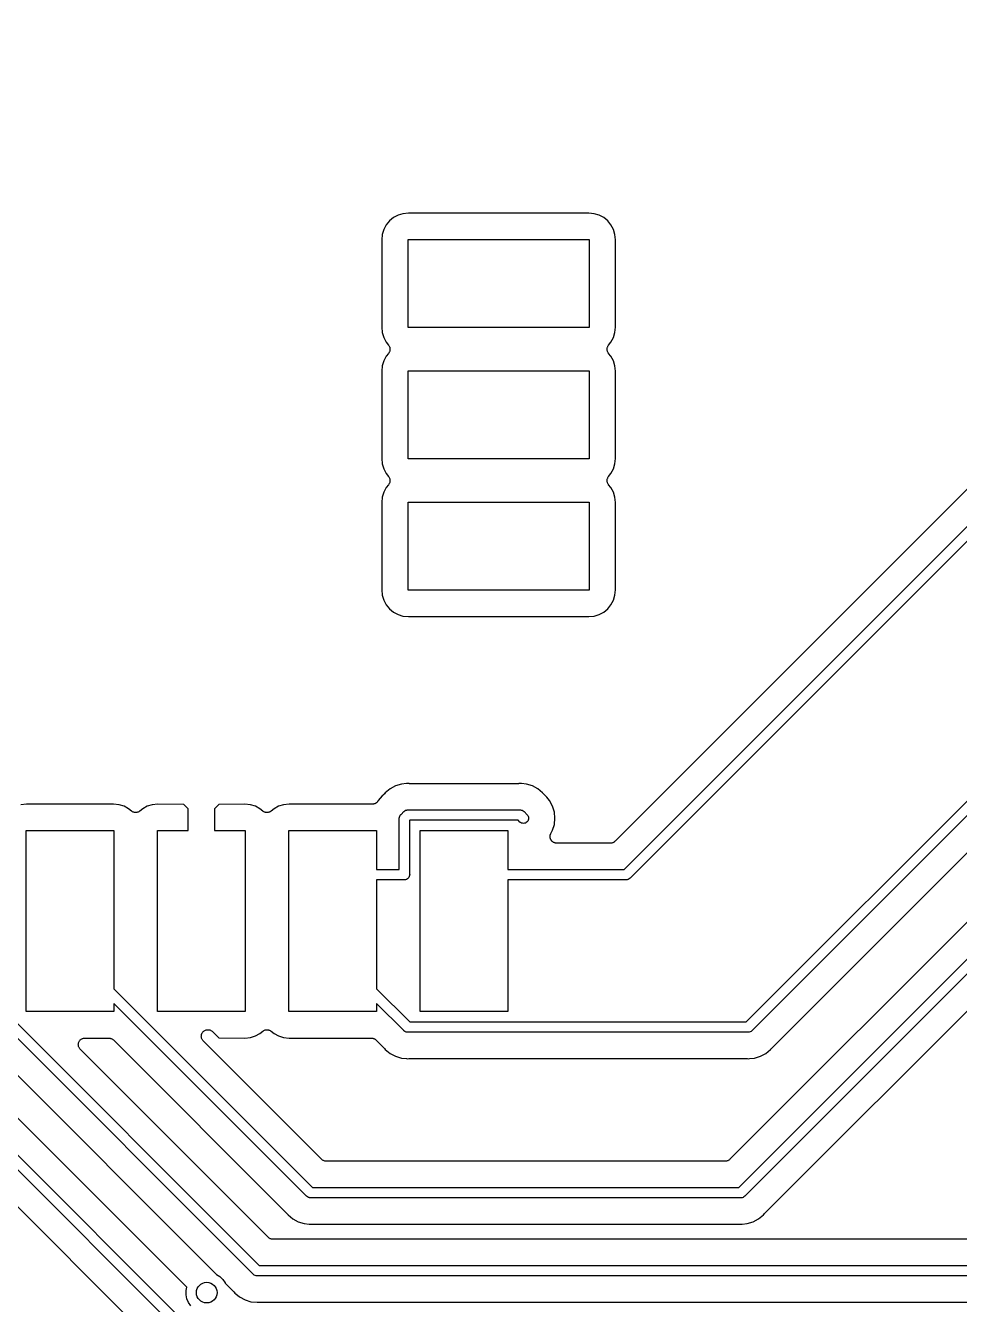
# Model space of a CAD drawing. Extents: x 2.15 to 10.02, y -5.18 to -1.32.
# Drawn here: x 3.767 to 4.479, y -4.613 to -3.639 of the extents above; entities that cross this region are included whole.
import ezdxf

# ---------------------------------------------------------------- set-up
doc = ezdxf.new("R2010")
doc.units = 0
doc.header["$MEASUREMENT"] = 0
doc.layers.add('BLACK', color=7, linetype='CONTINUOUS')

msp = doc.modelspace()

# ---------------------------------------------------------------- linework, layer by layer
at = {"layer": 'BLACK', "linetype": 'CONTINUOUS'}
for p, q in [((5.9612, -2.51558), (4.21635, -4.26043)), ((4.22317, -4.28189), (5.97621, -2.52885)), ((5.98076, -2.53543), (4.22772, -4.28847)), ((4.31609, -4.39803), (5.96795, -2.74617)), ((5.9725, -2.75276), (4.32064, -4.40462)), ((4.33565, -4.41789), (5.97932, -2.77422)), ((5.44349, -3.36282), (4.30375, -4.50255)), ((4.31057, -4.52402), (5.4585, -3.37609)), ((5.46305, -3.38268), (4.31513, -4.5306)), ((4.0475, -3.78565), (4.04445, -3.78815)), ((4.05097, -3.7838), (4.0475, -3.78565)), ((4.05474, -3.78265), (4.05097, -3.7838)), ((4.05891, -3.78224), (4.05474, -3.78265)), ((4.19621, -3.78224), (4.05891, -3.78224)), ((4.20038, -3.78265), (4.19621, -3.78224)), ((4.20415, -3.7838), (4.20038, -3.78265)), ((4.20762, -3.78565), (4.20415, -3.7838)), ((4.21067, -3.78815), (4.20762, -3.78565)), ((4.04009, -3.79467), (4.03895, -3.79844)), ((4.04195, -3.7912), (4.04009, -3.79467)), ((4.04445, -3.78815), (4.04195, -3.7912)), ((4.21317, -3.7912), (4.21067, -3.78815)), ((4.21502, -3.79467), (4.21317, -3.7912)), ((4.21617, -3.79844), (4.21502, -3.79467)), ((4.03895, -3.79844), (4.03854, -3.80261)), ((4.03854, -3.80261), (4.03854, -3.86905)), ((4.05866, -3.80236), (4.19646, -3.80236)), ((4.05866, -3.86929), (4.05866, -3.80236)), ((4.19646, -3.80236), (4.19646, -3.86929)), ((4.21658, -3.80261), (4.21617, -3.79844)), ((4.21658, -3.86905), (4.21658, -3.80261)), ((4.03854, -3.86905), (4.03895, -3.87321)), ((4.03895, -3.87321), (4.04009, -3.87698)), ((4.19646, -3.86929), (4.05866, -3.86929)), ((4.21502, -3.87698), (4.21617, -3.87321)), ((4.21617, -3.87321), (4.21658, -3.86905)), ((4.04009, -3.87698), (4.04195, -3.88046)), ((4.04195, -3.88046), (4.04376, -3.88265)), ((4.04376, -3.88265), (4.04377, -3.88268)), ((4.04377, -3.88268), (4.04377, -3.88268)), ((4.04377, -3.88268), (4.04378, -3.88268)), ((4.04378, -3.88268), (4.0438, -3.88271)), ((4.0438, -3.88271), (4.04406, -3.8831)), ((4.04406, -3.8831), (4.04431, -3.88349)), ((4.04431, -3.88349), (4.04432, -3.88351)), ((4.04432, -3.88351), (4.04433, -3.88353)), ((4.04433, -3.88353), (4.0445, -3.88396)), ((4.0445, -3.88396), (4.04468, -3.8844)), ((4.04468, -3.8844), (4.04469, -3.88442)), ((4.04469, -3.88442), (4.04469, -3.88443)), ((4.04469, -3.88443), (4.04478, -3.88489)), ((4.21026, -3.88528), (4.21035, -3.88483)), ((4.21035, -3.88483), (4.21045, -3.88437)), ((4.21045, -3.88435), (4.21046, -3.88433)), ((4.21045, -3.88437), (4.21045, -3.88435)), ((4.21046, -3.88433), (4.21064, -3.8839)), ((4.21064, -3.8839), (4.21082, -3.88347)), ((4.21082, -3.88347), (4.21083, -3.88345)), ((4.21083, -3.88345), (4.21084, -3.88343)), ((4.21084, -3.88343), (4.2111, -3.88304)), ((4.2111, -3.88304), (4.21136, -3.88265)), ((4.21136, -3.88265), (4.21317, -3.88046)), ((4.21317, -3.88046), (4.21502, -3.87698)), ((4.04195, -3.8912), (4.04009, -3.89467)), ((4.04376, -3.889), (4.04195, -3.8912)), ((4.04402, -3.88861), (4.04376, -3.889)), ((4.04428, -3.88822), (4.04402, -3.88861)), ((4.04429, -3.8882), (4.04428, -3.88822)), ((4.0443, -3.88819), (4.04429, -3.8882)), ((4.04448, -3.88775), (4.0443, -3.88819)), ((4.04466, -3.88732), (4.04448, -3.88775)), ((4.04467, -3.8873), (4.04466, -3.88732)), ((4.04477, -3.88683), (4.04467, -3.88729)), ((4.04467, -3.88729), (4.04467, -3.8873)), ((4.04486, -3.88637), (4.04477, -3.88683)), ((4.04478, -3.88489), (4.04487, -3.88535)), ((4.04487, -3.88633), (4.04486, -3.88635)), ((4.04486, -3.88635), (4.04486, -3.88637)), ((4.04487, -3.88535), (4.04487, -3.88537)), ((4.04487, -3.88537), (4.04487, -3.88539)), ((4.04487, -3.88539), (4.04487, -3.88586)), ((4.04487, -3.88586), (4.04487, -3.88633)), ((4.21025, -3.88532), (4.21026, -3.8853)), ((4.21025, -3.88579), (4.21025, -3.88532)), ((4.21025, -3.88626), (4.21025, -3.88579)), ((4.21025, -3.88628), (4.21025, -3.88626)), ((4.21025, -3.8863), (4.21025, -3.88628)), ((4.21034, -3.88676), (4.21025, -3.8863)), ((4.21026, -3.8853), (4.21026, -3.88528)), ((4.21043, -3.88722), (4.21034, -3.88676)), ((4.21043, -3.88724), (4.21043, -3.88722)), ((4.21044, -3.88726), (4.21043, -3.88724)), ((4.21061, -3.88769), (4.21044, -3.88726)), ((4.21079, -3.88813), (4.21061, -3.88769)), ((4.2108, -3.88814), (4.21079, -3.88813)), ((4.21081, -3.88816), (4.2108, -3.88814)), ((4.21106, -3.88855), (4.21081, -3.88816)), ((4.21132, -3.88894), (4.21106, -3.88855)), ((4.21134, -3.88897), (4.21132, -3.88894)), ((4.21134, -3.88898), (4.21134, -3.88897)), ((4.21136, -3.889), (4.21134, -3.88898)), ((4.21134, -3.88898), (4.21134, -3.88898)), ((4.21317, -3.8912), (4.21136, -3.889)), ((4.21502, -3.89467), (4.21317, -3.8912)), ((4.03895, -3.89844), (4.03854, -3.90261)), ((4.03854, -3.90261), (4.03854, -3.96905)), ((4.04009, -3.89467), (4.03895, -3.89844)), ((4.05866, -3.96929), (4.05866, -3.90236)), ((4.05866, -3.90236), (4.19646, -3.90236)), ((4.19646, -3.90236), (4.19646, -3.96929)), ((4.21617, -3.89844), (4.21502, -3.89467)), ((4.21658, -3.90261), (4.21617, -3.89844)), ((4.21658, -3.96905), (4.21658, -3.90261)), ((4.03854, -3.96905), (4.03895, -3.97321)), ((4.19646, -3.96929), (4.05866, -3.96929)), ((4.21617, -3.97321), (4.21658, -3.96905)), ((4.03895, -3.97321), (4.04009, -3.97698)), ((4.04009, -3.97698), (4.04195, -3.98046)), ((4.04195, -3.98046), (4.04376, -3.98265)), ((4.21136, -3.98265), (4.21317, -3.98046)), ((4.21317, -3.98046), (4.21502, -3.97698)), ((4.21502, -3.97698), (4.21617, -3.97321)), ((4.04195, -3.9912), (4.04009, -3.99467)), ((4.04376, -3.989), (4.04195, -3.9912)), ((4.04376, -3.98265), (4.04377, -3.98268)), ((4.04402, -3.98861), (4.04376, -3.989)), ((4.04377, -3.98268), (4.04377, -3.98268)), ((4.04377, -3.98268), (4.04378, -3.98268)), ((4.04378, -3.98268), (4.0438, -3.98271)), ((4.0438, -3.98271), (4.04406, -3.9831)), ((4.04428, -3.98822), (4.04402, -3.98861)), ((4.04406, -3.9831), (4.04431, -3.98349)), ((4.04429, -3.9882), (4.04428, -3.98822)), ((4.0443, -3.98819), (4.04429, -3.9882)), ((4.04448, -3.98776), (4.0443, -3.98819)), ((4.04431, -3.98349), (4.04432, -3.98351)), ((4.04432, -3.98351), (4.04433, -3.98353)), ((4.04433, -3.98353), (4.0445, -3.98396)), ((4.04466, -3.98732), (4.04448, -3.98776)), ((4.0445, -3.98396), (4.04468, -3.9844)), ((4.04467, -3.9873), (4.04466, -3.98732)), ((4.04477, -3.98682), (4.04467, -3.98729)), ((4.04467, -3.98729), (4.04467, -3.9873)), ((4.04468, -3.9844), (4.04469, -3.98442)), ((4.04469, -3.98442), (4.04469, -3.98443)), ((4.04469, -3.98443), (4.04478, -3.98489)), ((4.04486, -3.98637), (4.04477, -3.98682)), ((4.04478, -3.98489), (4.04487, -3.98535)), ((4.04487, -3.98633), (4.04486, -3.98635)), ((4.04486, -3.98635), (4.04486, -3.98637)), ((4.04487, -3.98535), (4.04487, -3.98537)), ((4.04487, -3.98537), (4.04487, -3.98539)), ((4.04487, -3.98539), (4.04487, -3.98586)), ((4.04487, -3.98586), (4.04487, -3.98633)), ((4.21025, -3.98532), (4.21026, -3.9853)), ((4.21025, -3.98579), (4.21025, -3.98532)), ((4.21025, -3.98626), (4.21025, -3.98579)), ((4.21025, -3.98628), (4.21025, -3.98626)), ((4.21025, -3.9863), (4.21025, -3.98628)), ((4.21034, -3.98676), (4.21025, -3.9863)), ((4.21026, -3.98528), (4.21035, -3.98483)), ((4.21026, -3.9853), (4.21026, -3.98528)), ((4.21043, -3.98722), (4.21034, -3.98676)), ((4.21035, -3.98483), (4.21045, -3.98437)), ((4.21043, -3.98724), (4.21043, -3.98722)), ((4.21044, -3.98726), (4.21043, -3.98724)), ((4.21061, -3.98769), (4.21044, -3.98726)), ((4.21045, -3.98435), (4.21046, -3.98433)), ((4.21045, -3.98437), (4.21045, -3.98435)), ((4.21046, -3.98433), (4.21064, -3.9839)), ((4.21079, -3.98813), (4.21061, -3.98769)), ((4.21064, -3.9839), (4.21082, -3.98347)), ((4.2108, -3.98814), (4.21079, -3.98813)), ((4.21081, -3.98816), (4.2108, -3.98814)), ((4.21106, -3.98855), (4.21081, -3.98816)), ((4.21082, -3.98347), (4.21083, -3.98345)), ((4.21083, -3.98345), (4.21084, -3.98343)), ((4.21084, -3.98343), (4.2111, -3.98304)), ((4.21132, -3.98894), (4.21106, -3.98855)), ((4.2111, -3.98304), (4.21136, -3.98265)), ((4.21134, -3.98897), (4.21132, -3.98894)), ((4.21134, -3.98898), (4.21134, -3.98897)), ((4.21136, -3.989), (4.21134, -3.98898)), ((4.21134, -3.98898), (4.21134, -3.98898)), ((4.21317, -3.9912), (4.21136, -3.989)), ((4.21502, -3.99467), (4.21317, -3.9912)), ((4.03895, -3.99844), (4.03854, -4.00261)), ((4.04009, -3.99467), (4.03895, -3.99844)), ((4.21617, -3.99844), (4.21502, -3.99467)), ((4.21658, -4.00261), (4.21617, -3.99844)), ((4.03854, -4.00261), (4.03854, -4.06905)), ((4.05866, -4.00236), (4.19646, -4.00236)), ((4.05866, -4.06929), (4.05866, -4.00236)), ((4.19646, -4.00236), (4.19646, -4.06929)), ((4.21658, -4.06905), (4.21658, -4.00261)), ((4.03854, -4.06905), (4.03895, -4.07321)), ((4.19646, -4.06929), (4.05866, -4.06929)), ((4.21617, -4.07321), (4.21658, -4.06905)), ((4.03895, -4.07321), (4.04009, -4.07698)), ((4.04009, -4.07698), (4.04195, -4.08046)), ((4.21317, -4.08046), (4.21502, -4.07698)), ((4.21502, -4.07698), (4.21617, -4.07321)), ((4.04195, -4.08046), (4.04445, -4.0835)), ((4.04445, -4.0835), (4.0475, -4.086)), ((4.0475, -4.086), (4.05097, -4.08786)), ((4.05097, -4.08786), (4.05474, -4.089)), ((4.05474, -4.089), (4.05891, -4.08941)), ((4.19621, -4.08941), (4.20038, -4.089)), ((4.20038, -4.089), (4.20415, -4.08786)), ((4.20415, -4.08786), (4.20762, -4.086)), ((4.20762, -4.086), (4.21067, -4.0835)), ((4.21067, -4.0835), (4.21317, -4.08046)), ((4.05891, -4.08941), (4.19621, -4.08941)), ((4.33014, -4.54387), (4.72841, -4.1456)), ((4.03962, -4.22531), (4.0389, -4.22591)), ((4.03977, -4.22516), (4.03962, -4.22531)), ((4.03993, -4.22503), (4.03977, -4.22516)), ((4.03998, -4.22498), (4.03993, -4.22503)), ((4.04034, -4.22463), (4.03998, -4.22498)), ((4.04047, -4.22447), (4.04034, -4.22463)), ((4.04062, -4.22432), (4.04047, -4.22447)), ((4.04067, -4.22427), (4.04062, -4.22432)), ((4.04126, -4.22354), (4.04067, -4.22427)), ((4.0449, -4.22055), (4.04126, -4.22354)), ((4.04906, -4.21833), (4.0449, -4.22055)), ((4.05358, -4.21696), (4.04906, -4.21833)), ((4.05734, -4.21659), (4.05358, -4.21696)), ((4.05827, -4.2165), (4.05734, -4.21659)), ((4.05734, -4.21659), (4.05734, -4.21659)), ((4.0592, -4.21659), (4.05827, -4.2165)), ((4.05941, -4.21659), (4.0592, -4.21659)), ((4.05962, -4.21661), (4.05941, -4.21659)), ((4.05969, -4.21661), (4.05962, -4.21661)), ((4.14267, -4.21661), (4.05969, -4.21661)), ((4.14288, -4.21659), (4.14267, -4.21661)), ((4.14309, -4.2166), (4.14288, -4.21659)), ((4.14316, -4.21659), (4.14309, -4.2166)), ((4.14409, -4.2165), (4.14316, -4.21659)), ((4.14503, -4.21659), (4.14409, -4.2165)), ((4.14879, -4.21696), (4.14503, -4.21659)), ((4.14503, -4.21659), (4.14503, -4.21659)), ((4.1533, -4.21833), (4.14879, -4.21696)), ((4.15746, -4.22055), (4.1533, -4.21833)), ((4.1611, -4.22354), (4.15746, -4.22055)), ((4.1617, -4.22427), (4.1611, -4.22354)), ((4.16185, -4.22442), (4.1617, -4.22427)), ((4.16198, -4.22458), (4.16185, -4.22442)), ((4.16203, -4.22463), (4.16198, -4.22458)), ((4.16421, -4.22682), (4.16203, -4.22463)), ((3.76796, -4.23224), (3.7638, -4.23265)), ((3.8344, -4.23224), (3.76796, -4.23224)), ((3.83857, -4.23265), (3.8344, -4.23224)), ((3.84234, -4.2338), (3.83857, -4.23265)), ((3.84581, -4.23565), (3.84234, -4.2338)), ((3.86003, -4.2338), (3.85655, -4.23565)), ((3.8638, -4.23265), (3.86003, -4.2338)), ((3.86795, -4.23224), (3.8638, -4.23265)), ((3.88785, -4.23235), (3.86795, -4.23224)), ((3.89118, -4.23568), (3.88785, -4.23235)), ((3.91451, -4.23235), (3.91118, -4.23568)), ((3.93441, -4.23224), (3.91451, -4.23235)), ((3.93857, -4.23265), (3.93441, -4.23224)), ((3.94234, -4.2338), (3.93857, -4.23265)), ((3.94581, -4.23565), (3.94234, -4.2338)), ((3.96003, -4.2338), (3.95655, -4.23565)), ((3.9638, -4.23265), (3.96003, -4.2338)), ((3.96796, -4.23224), (3.9638, -4.23265)), ((4.03147, -4.23224), (3.96796, -4.23224)), ((4.03169, -4.23222), (4.03147, -4.23224)), ((4.03191, -4.23222), (4.03169, -4.23222)), ((4.03218, -4.23217), (4.03191, -4.23222)), ((4.03244, -4.23215), (4.03218, -4.23217)), ((4.03265, -4.23208), (4.03244, -4.23215)), ((4.03287, -4.23204), (4.03265, -4.23208)), ((4.03312, -4.23194), (4.03287, -4.23204)), ((4.03338, -4.23186), (4.03312, -4.23194)), ((4.03357, -4.23176), (4.03338, -4.23186)), ((4.03378, -4.23168), (4.03357, -4.23176)), ((4.034, -4.23153), (4.03378, -4.23168)), ((4.03424, -4.23141), (4.034, -4.23153)), ((4.03441, -4.23127), (4.03424, -4.23141)), ((4.0346, -4.23114), (4.03441, -4.23127)), ((4.03479, -4.23096), (4.0346, -4.23114)), ((4.03499, -4.23079), (4.03479, -4.23096)), ((4.03514, -4.23062), (4.03499, -4.23079)), ((4.03529, -4.23046), (4.03514, -4.23062)), ((4.03545, -4.23024), (4.03529, -4.23046)), ((4.03562, -4.23004), (4.03545, -4.23024)), ((4.03572, -4.22984), (4.03562, -4.23004)), ((4.03585, -4.22966), (4.03572, -4.22984)), ((4.03588, -4.2296), (4.03585, -4.22966)), ((4.03591, -4.22955), (4.03588, -4.2296)), ((4.0389, -4.22591), (4.03591, -4.22955)), ((4.16646, -4.22955), (4.16421, -4.22682)), ((4.16868, -4.23371), (4.16646, -4.22955)), ((4.17005, -4.23822), (4.16868, -4.23371)), ((3.84801, -4.23746), (3.84581, -4.23565)), ((3.8484, -4.23772), (3.84801, -4.23746)), ((3.84879, -4.23798), (3.8484, -4.23772)), ((3.8488, -4.23799), (3.84879, -4.23798)), ((3.84882, -4.238), (3.8488, -4.23799)), ((3.84925, -4.23818), (3.84882, -4.238)), ((3.84968, -4.23836), (3.84925, -4.23818)), ((3.8497, -4.23837), (3.84968, -4.23836)), ((3.84972, -4.23837), (3.8497, -4.23837)), ((3.85018, -4.23847), (3.84972, -4.23837)), ((3.85064, -4.23856), (3.85018, -4.23847)), ((3.85066, -4.23856), (3.85064, -4.23856)), ((3.85068, -4.23857), (3.85066, -4.23856)), ((3.85115, -4.23857), (3.85068, -4.23857)), ((3.85161, -4.23857), (3.85115, -4.23857)), ((3.85163, -4.23857), (3.85161, -4.23857)), ((3.85165, -4.23857), (3.85163, -4.23857)), ((3.85211, -4.23848), (3.85165, -4.23857)), ((3.85257, -4.23839), (3.85211, -4.23848)), ((3.85259, -4.23839), (3.85257, -4.23839)), ((3.85261, -4.23838), (3.85259, -4.23839)), ((3.85304, -4.23821), (3.85261, -4.23838)), ((3.85348, -4.23803), (3.85304, -4.23821)), ((3.8535, -4.23802), (3.85348, -4.23803)), ((3.85351, -4.23801), (3.8535, -4.23802)), ((3.8539, -4.23776), (3.85351, -4.23801)), ((3.8543, -4.2375), (3.8539, -4.23776)), ((3.85433, -4.23748), (3.8543, -4.2375)), ((3.85435, -4.23746), (3.85433, -4.23748)), ((3.85433, -4.23748), (3.85433, -4.23748)), ((3.85433, -4.23748), (3.85433, -4.23748)), ((3.85655, -4.23565), (3.85435, -4.23746)), ((3.89118, -4.25236), (3.89118, -4.23568)), ((3.91118, -4.23568), (3.91118, -4.25236)), ((3.94801, -4.23746), (3.94581, -4.23565)), ((3.9484, -4.23772), (3.94801, -4.23746)), ((3.94879, -4.23798), (3.9484, -4.23772)), ((3.9488, -4.23799), (3.94879, -4.23798)), ((3.94882, -4.238), (3.9488, -4.23799)), ((3.94925, -4.23818), (3.94882, -4.238)), ((3.94968, -4.23836), (3.94925, -4.23818)), ((3.9497, -4.23837), (3.94968, -4.23836)), ((3.94972, -4.23837), (3.9497, -4.23837)), ((3.95018, -4.23847), (3.94972, -4.23837)), ((3.95064, -4.23856), (3.95018, -4.23847)), ((3.95066, -4.23856), (3.95064, -4.23856)), ((3.95068, -4.23857), (3.95066, -4.23856)), ((3.95115, -4.23857), (3.95068, -4.23857)), ((3.95161, -4.23857), (3.95115, -4.23857)), ((3.95163, -4.23857), (3.95161, -4.23857)), ((3.95165, -4.23857), (3.95163, -4.23857)), ((3.95211, -4.23848), (3.95165, -4.23857)), ((3.95257, -4.23839), (3.95211, -4.23848)), ((3.95259, -4.23839), (3.95257, -4.23839)), ((3.95261, -4.23838), (3.95259, -4.23839)), ((3.95304, -4.23821), (3.95261, -4.23838)), ((3.95348, -4.23803), (3.95304, -4.23821)), ((3.9535, -4.23802), (3.95348, -4.23803)), ((3.95351, -4.23801), (3.9535, -4.23802)), ((3.9539, -4.23776), (3.95351, -4.23801)), ((3.9543, -4.2375), (3.9539, -4.23776)), ((3.95433, -4.23748), (3.9543, -4.2375)), ((3.95435, -4.23746), (3.95433, -4.23748)), ((3.95433, -4.23748), (3.95433, -4.23748)), ((3.95433, -4.23748), (3.95433, -4.23748)), ((3.95655, -4.23565), (3.95435, -4.23746)), ((4.05195, -4.24291), (4.05203, -4.24214)), ((4.05197, -4.24311), (4.05195, -4.24291)), ((4.05197, -4.28189), (4.05197, -4.24311)), ((4.05203, -4.24214), (4.05225, -4.2414)), ((4.05225, -4.2414), (4.05262, -4.24072)), ((4.05262, -4.24072), (4.05274, -4.24057)), ((4.05274, -4.24057), (4.05311, -4.24012)), ((4.05311, -4.24012), (4.05326, -4.23999)), ((4.05326, -4.23999), (4.05535, -4.2379)), ((4.05535, -4.2379), (4.05547, -4.23775)), ((4.05547, -4.23775), (4.05607, -4.23726)), ((4.05607, -4.23726), (4.05639, -4.23709)), ((4.05639, -4.23709), (4.05675, -4.2369)), ((4.05675, -4.2369), (4.0575, -4.23667)), ((4.0575, -4.23667), (4.05757, -4.23666)), ((4.05757, -4.23666), (4.05807, -4.23661)), ((4.05807, -4.23661), (4.05827, -4.2366)), ((4.05807, -4.23661), (4.05807, -4.23661)), ((4.05827, -4.2366), (4.05846, -4.23661)), ((4.05846, -4.23661), (4.1439, -4.23661)), ((4.0599, -4.24449), (4.05984, -4.24454)), ((4.05984, -4.24454), (4.05984, -4.28563)), ((4.14246, -4.24449), (4.0599, -4.24449)), ((4.14381, -4.24583), (4.14246, -4.24449)), ((4.1439, -4.23661), (4.14409, -4.2366)), ((4.14409, -4.2366), (4.14429, -4.23661)), ((4.14429, -4.23661), (4.14429, -4.23661)), ((4.14429, -4.23661), (4.14487, -4.23667)), ((4.14487, -4.23667), (4.14561, -4.2369)), ((4.14561, -4.2369), (4.14629, -4.23726)), ((4.14629, -4.23726), (4.14689, -4.23775)), ((4.14689, -4.23775), (4.14702, -4.2379)), ((4.14702, -4.2379), (4.14938, -4.24027)), ((4.14975, -4.24511), (4.14925, -4.24571)), ((4.14938, -4.24027), (4.14975, -4.24072)), ((4.14975, -4.24072), (4.15011, -4.2414)), ((4.15011, -4.24443), (4.14975, -4.24511)), ((4.15011, -4.2414), (4.15034, -4.24214)), ((4.15034, -4.24369), (4.15011, -4.24443)), ((4.15034, -4.24214), (4.15041, -4.24291)), ((4.15041, -4.24291), (4.15034, -4.24369)), ((4.17051, -4.24291), (4.17005, -4.23822)), ((4.17005, -4.24761), (4.17051, -4.24291)), ((3.76772, -4.39016), (3.76772, -4.25236)), ((3.76772, -4.25236), (3.83465, -4.25236)), ((3.83465, -4.25236), (3.83465, -4.37278)), ((3.86772, -4.39016), (3.86772, -4.25236)), ((3.86772, -4.25236), (3.89118, -4.25236)), ((3.91118, -4.25236), (3.93465, -4.25236)), ((3.93465, -4.25236), (3.93465, -4.39016)), ((3.96772, -4.39016), (3.96772, -4.25236)), ((3.96772, -4.25236), (4.03465, -4.25236)), ((4.03465, -4.25236), (4.03465, -4.28189)), ((4.06772, -4.39016), (4.06772, -4.25236)), ((4.06772, -4.25236), (4.13465, -4.25236)), ((4.13465, -4.25236), (4.13465, -4.28189)), ((4.14426, -4.2462), (4.14381, -4.24583)), ((4.14494, -4.24657), (4.14426, -4.2462)), ((4.14568, -4.24679), (4.14494, -4.24657)), ((4.14646, -4.24687), (4.14568, -4.24679)), ((4.14723, -4.24679), (4.14646, -4.24687)), ((4.14797, -4.24657), (4.14723, -4.24679)), ((4.14865, -4.2462), (4.14797, -4.24657)), ((4.14925, -4.24571), (4.14865, -4.2462)), ((4.16719, -4.25495), (4.1673, -4.25475)), ((4.1673, -4.25475), (4.16739, -4.25453)), ((4.16739, -4.25453), (4.16868, -4.25212)), ((4.16868, -4.25212), (4.17005, -4.24761)), ((4.1668, -4.25685), (4.16682, -4.25662)), ((4.16682, -4.25711), (4.1668, -4.25685)), ((4.16682, -4.25639), (4.16687, -4.25614)), ((4.16682, -4.25662), (4.16682, -4.25639)), ((4.16682, -4.25737), (4.16682, -4.25711)), ((4.16686, -4.2576), (4.16682, -4.25737)), ((4.16689, -4.25783), (4.16686, -4.2576)), ((4.16687, -4.25614), (4.1669, -4.25588)), ((4.16696, -4.25807), (4.16689, -4.25783)), ((4.1669, -4.25588), (4.16697, -4.25566)), ((4.16701, -4.25832), (4.16696, -4.25807)), ((4.16697, -4.25566), (4.16701, -4.25543)), ((4.16701, -4.25543), (4.16711, -4.2552)), ((4.1671, -4.25854), (4.16701, -4.25832)), ((4.16716, -4.25876), (4.1671, -4.25854)), ((4.16711, -4.2552), (4.16719, -4.25495)), ((4.16728, -4.25899), (4.16716, -4.25876)), ((4.16738, -4.25923), (4.16728, -4.25899)), ((4.16751, -4.25942), (4.16738, -4.25923)), ((4.16761, -4.25963), (4.16751, -4.25942)), ((4.16777, -4.25983), (4.16761, -4.25963)), ((4.16792, -4.26004), (4.16777, -4.25983)), ((4.16808, -4.26021), (4.16792, -4.26004)), ((4.16823, -4.26039), (4.16808, -4.26021)), ((4.16842, -4.26055), (4.16823, -4.26039)), ((4.1686, -4.26074), (4.16842, -4.26055)), ((4.16879, -4.26087), (4.1686, -4.26074)), ((4.16897, -4.26102), (4.16879, -4.26087)), ((4.1692, -4.26114), (4.16897, -4.26102)), ((4.16941, -4.26128), (4.1692, -4.26114)), ((4.16962, -4.26137), (4.16941, -4.26128)), ((4.16983, -4.26149), (4.16962, -4.26137)), ((4.17007, -4.26156), (4.16983, -4.26149)), ((4.17031, -4.26166), (4.17007, -4.26156)), ((4.17054, -4.26171), (4.17031, -4.26166)), ((4.17076, -4.26178), (4.17054, -4.26171)), ((4.17101, -4.26181), (4.17076, -4.26178)), ((4.17126, -4.26186), (4.17101, -4.26181)), ((4.1715, -4.26186), (4.17126, -4.26186)), ((4.17173, -4.26189), (4.1715, -4.26186)), ((4.1718, -4.26189), (4.17173, -4.26189)), ((4.21282, -4.26189), (4.1718, -4.26189)), ((4.21328, -4.26184), (4.21282, -4.26189)), ((4.21374, -4.2618), (4.21328, -4.26184)), ((4.21376, -4.2618), (4.21374, -4.2618)), ((4.21379, -4.26179), (4.21376, -4.2618)), ((4.21423, -4.26166), (4.21379, -4.26179)), ((4.21467, -4.26153), (4.21423, -4.26166)), ((4.2147, -4.26152), (4.21467, -4.26153)), ((4.21472, -4.26151), (4.2147, -4.26152)), ((4.21513, -4.2613), (4.21472, -4.26151)), ((4.21554, -4.26108), (4.21513, -4.2613)), ((4.21556, -4.26107), (4.21554, -4.26108)), ((4.21558, -4.26105), (4.21556, -4.26107)), ((4.21594, -4.26076), (4.21558, -4.26105)), ((4.2163, -4.26047), (4.21594, -4.26076)), ((4.21634, -4.26044), (4.2163, -4.26047)), ((4.21635, -4.26043), (4.21634, -4.26044)), ((4.21634, -4.26044), (4.21634, -4.26044)), ((4.21634, -4.26044), (4.21634, -4.26044)), ((4.03465, -4.28189), (4.05197, -4.28189)), ((4.13465, -4.28189), (4.22317, -4.28189)), ((4.05571, -4.28976), (4.03465, -4.28976)), ((4.03465, -4.28976), (4.03465, -4.37278)), ((4.05591, -4.28978), (4.05571, -4.28976)), ((4.0561, -4.28976), (4.05591, -4.28978)), ((4.05668, -4.28971), (4.0561, -4.28976)), ((4.05742, -4.28948), (4.05668, -4.28971)), ((4.0581, -4.28912), (4.05742, -4.28948)), ((4.0587, -4.28862), (4.0581, -4.28912)), ((4.05919, -4.28802), (4.0587, -4.28862)), ((4.05956, -4.28734), (4.05919, -4.28802)), ((4.05979, -4.2866), (4.05956, -4.28734)), ((4.05986, -4.28583), (4.05979, -4.2866)), ((4.05984, -4.28563), (4.05986, -4.28583)), ((4.22461, -4.28976), (4.13465, -4.28976)), ((4.13465, -4.28976), (4.13465, -4.39016)), ((4.2248, -4.28978), (4.22461, -4.28976)), ((4.225, -4.28976), (4.2248, -4.28978)), ((4.22557, -4.28971), (4.225, -4.28976)), ((4.225, -4.28976), (4.225, -4.28976)), ((4.22632, -4.28948), (4.22557, -4.28971)), ((4.227, -4.28912), (4.22632, -4.28948)), ((4.2276, -4.28862), (4.227, -4.28912)), ((4.22772, -4.28847), (4.2276, -4.28862)), ((3.63465, -4.37278), (3.97643, -4.71457)), ((3.73465, -4.37278), (3.94533, -4.58346)), ((3.83465, -4.37278), (3.98588, -4.52402)), ((4.03465, -4.37278), (4.0599, -4.39803)), ((3.97188, -4.72115), (3.63465, -4.38391)), ((3.94078, -4.59005), (3.73465, -4.38391)), ((3.83465, -4.39016), (3.76772, -4.39016)), ((3.98133, -4.5306), (3.83465, -4.38391)), ((3.83465, -4.38391), (3.83465, -4.39016)), ((3.93465, -4.39016), (3.86772, -4.39016)), ((4.03465, -4.39016), (3.96772, -4.39016)), ((4.05535, -4.40462), (4.03465, -4.38391)), ((4.03465, -4.38391), (4.03465, -4.39016)), ((4.13465, -4.39016), (4.06772, -4.39016)), ((4.0599, -4.39803), (4.31609, -4.39803)), ((3.81061, -4.41065), (3.81107, -4.41051)), ((3.81107, -4.41051), (3.81153, -4.41037)), ((3.81153, -4.41037), (3.81154, -4.41037)), ((3.81154, -4.41037), (3.81155, -4.41037)), ((3.81155, -4.41037), (3.81202, -4.41033)), ((3.81202, -4.41033), (3.8125, -4.41028)), ((3.8125, -4.41028), (3.83065, -4.41028)), ((3.83065, -4.41028), (3.83067, -4.41028)), ((3.83067, -4.41028), (3.83067, -4.41028)), ((3.83067, -4.41028), (3.83067, -4.41028)), ((3.83067, -4.41028), (3.83072, -4.41028)), ((3.83072, -4.41028), (3.83118, -4.41033)), ((3.83118, -4.41033), (3.83164, -4.41038)), ((3.83164, -4.41038), (3.83167, -4.41038)), ((3.83167, -4.41038), (3.83169, -4.41039)), ((3.83169, -4.41039), (3.83214, -4.41053)), ((3.83214, -4.41053), (3.83258, -4.41066)), ((3.90118, -4.40884), (3.90124, -4.40836)), ((3.90118, -4.40885), (3.90118, -4.40884)), ((3.90118, -4.40886), (3.90118, -4.40885)), ((3.90118, -4.40891), (3.90118, -4.40886)), ((3.90118, -4.40886), (3.90118, -4.40886)), ((3.90118, -4.40896), (3.90118, -4.40891)), ((3.90123, -4.40942), (3.90118, -4.40896)), ((3.90127, -4.40988), (3.90123, -4.40942)), ((3.90124, -4.40836), (3.90129, -4.40789)), ((3.90127, -4.4099), (3.90127, -4.40988)), ((3.90128, -4.40993), (3.90127, -4.4099)), ((3.90141, -4.41037), (3.90128, -4.40993)), ((3.90129, -4.40787), (3.90144, -4.40741)), ((3.90129, -4.40788), (3.90129, -4.40787)), ((3.90129, -4.40789), (3.90129, -4.40788)), ((3.90154, -4.41082), (3.90141, -4.41037)), ((3.90144, -4.40741), (3.90158, -4.40695)), ((3.90158, -4.40695), (3.90159, -4.40694)), ((3.90158, -4.40695), (3.90158, -4.40695)), ((3.90159, -4.40694), (3.90182, -4.40652)), ((3.90182, -4.40652), (3.90205, -4.4061)), ((3.90205, -4.40609), (3.90206, -4.40608)), ((3.90205, -4.4061), (3.90205, -4.40609)), ((3.90206, -4.40608), (3.90236, -4.40572)), ((3.90236, -4.40572), (3.90267, -4.40535)), ((3.90267, -4.40535), (3.90268, -4.40534)), ((3.90268, -4.40534), (3.90305, -4.40504)), ((3.90268, -4.40534), (3.90268, -4.40534)), ((3.90305, -4.40504), (3.90343, -4.40473)), ((3.90343, -4.40473), (3.90344, -4.40473)), ((3.90344, -4.40472), (3.90387, -4.4045)), ((3.90344, -4.40473), (3.90344, -4.40472)), ((3.90387, -4.4045), (3.90429, -4.40428)), ((3.90429, -4.40428), (3.9043, -4.40428)), ((3.9043, -4.40428), (3.90431, -4.40427)), ((3.90431, -4.40427), (3.90477, -4.40414)), ((3.90477, -4.40414), (3.90523, -4.404)), ((3.90523, -4.404), (3.90524, -4.404)), ((3.90524, -4.404), (3.90572, -4.40395)), ((3.90524, -4.404), (3.90524, -4.404)), ((3.90572, -4.40395), (3.9062, -4.40391)), ((3.9062, -4.40391), (3.90621, -4.40391)), ((3.90621, -4.40391), (3.90622, -4.40391)), ((3.90622, -4.40391), (3.90669, -4.40396)), ((3.90669, -4.40396), (3.90717, -4.40401)), ((3.90717, -4.40401), (3.90718, -4.40401)), ((3.90718, -4.40401), (3.90719, -4.40401)), ((3.90719, -4.40401), (3.90765, -4.40415)), ((3.90765, -4.40415), (3.9081, -4.40429)), ((3.9081, -4.40429), (3.90811, -4.4043)), ((3.90811, -4.4043), (3.90812, -4.4043)), ((3.90812, -4.4043), (3.90855, -4.40453)), ((3.90855, -4.40453), (3.90896, -4.40475)), ((3.90896, -4.40475), (3.90897, -4.40476)), ((3.90897, -4.40476), (3.90898, -4.40476)), ((3.90898, -4.40476), (3.90934, -4.40507)), ((3.90934, -4.40507), (3.90972, -4.40537)), ((3.90972, -4.40537), (3.91451, -4.41017)), ((3.91451, -4.41017), (3.93441, -4.41028)), ((3.93441, -4.41028), (3.93857, -4.40987)), ((3.93857, -4.40987), (3.94234, -4.40872)), ((3.94234, -4.40872), (3.94581, -4.40687)), ((3.94581, -4.40687), (3.94801, -4.40506)), ((3.94801, -4.40506), (3.94803, -4.40504)), ((3.94803, -4.40504), (3.94806, -4.40502)), ((3.94803, -4.40504), (3.94803, -4.40504)), ((3.94803, -4.40504), (3.94803, -4.40504)), ((3.94806, -4.40502), (3.94846, -4.40476)), ((3.94846, -4.40476), (3.94885, -4.40451)), ((3.94885, -4.40451), (3.94887, -4.4045)), ((3.94887, -4.4045), (3.94888, -4.40449)), ((3.94888, -4.40449), (3.94932, -4.40431)), ((3.94932, -4.40431), (3.94975, -4.40414)), ((3.94975, -4.40414), (3.94977, -4.40413)), ((3.94977, -4.40413), (3.94979, -4.40413)), ((3.94979, -4.40413), (3.95025, -4.40404)), ((3.95025, -4.40404), (3.95071, -4.40395)), ((3.95071, -4.40395), (3.95073, -4.40395)), ((3.95073, -4.40395), (3.95075, -4.40395)), ((3.95075, -4.40395), (3.95121, -4.40395)), ((3.95121, -4.40395), (3.95168, -4.40395)), ((3.95168, -4.40395), (3.9517, -4.40396)), ((3.9517, -4.40396), (3.95172, -4.40396)), ((3.95172, -4.40396), (3.95218, -4.40405)), ((3.95218, -4.40405), (3.95264, -4.40415)), ((3.95264, -4.40415), (3.95266, -4.40415)), ((3.95266, -4.40415), (3.95268, -4.40416)), ((3.95268, -4.40416), (3.95311, -4.40434)), ((3.95311, -4.40434), (3.95354, -4.40452)), ((3.95354, -4.40452), (3.95356, -4.40453)), ((3.95356, -4.40453), (3.95358, -4.40454)), ((3.95358, -4.40454), (3.95396, -4.4048)), ((3.95396, -4.4048), (3.95435, -4.40506)), ((3.95435, -4.40506), (3.95655, -4.40687)), ((3.95655, -4.40687), (3.96003, -4.40872)), ((3.96003, -4.40872), (3.9638, -4.40987)), ((3.9638, -4.40987), (3.96796, -4.41028)), ((3.96796, -4.41028), (4.03065, -4.41028)), ((4.03065, -4.41028), (4.03067, -4.41028)), ((4.03067, -4.41028), (4.03067, -4.41028)), ((4.03067, -4.41028), (4.03067, -4.41028)), ((4.03067, -4.41028), (4.03072, -4.41028)), ((4.03072, -4.41028), (4.03118, -4.41033)), ((4.03118, -4.41033), (4.03164, -4.41038)), ((4.03164, -4.41038), (4.03167, -4.41038)), ((4.03167, -4.41038), (4.03169, -4.41039)), ((4.03169, -4.41039), (4.03214, -4.41053)), ((4.03214, -4.41053), (4.03258, -4.41066)), ((4.05547, -4.40477), (4.05535, -4.40462)), ((4.05607, -4.40526), (4.05547, -4.40477)), ((4.05675, -4.40562), (4.05607, -4.40526)), ((4.05712, -4.40574), (4.05675, -4.40562)), ((4.0575, -4.40585), (4.05712, -4.40574)), ((4.05764, -4.40586), (4.0575, -4.40585)), ((4.05807, -4.40591), (4.05764, -4.40586)), ((4.05827, -4.40592), (4.05807, -4.40591)), ((4.05807, -4.40591), (4.05807, -4.40591)), ((4.05846, -4.40591), (4.05827, -4.40592)), ((4.31752, -4.40591), (4.05846, -4.40591)), ((4.31772, -4.40592), (4.31752, -4.40591)), ((4.31791, -4.40591), (4.31772, -4.40592)), ((4.31849, -4.40585), (4.31791, -4.40591)), ((4.31791, -4.40591), (4.31791, -4.40591)), ((4.31923, -4.40562), (4.31849, -4.40585)), ((4.31991, -4.40526), (4.31923, -4.40562)), ((4.32051, -4.40477), (4.31991, -4.40526)), ((4.32064, -4.40462), (4.32051, -4.40477)), ((3.63419, -4.41174), (3.95687, -4.73442)), ((3.89009, -4.59994), (3.70897, -4.41881)), ((3.73419, -4.41174), (3.91252, -4.59007)), ((3.8075, -4.41523), (3.80755, -4.41475)), ((3.8075, -4.41524), (3.8075, -4.41523)), ((3.8075, -4.41523), (3.8075, -4.41523)), ((3.80754, -4.41572), (3.8075, -4.41524)), ((3.80759, -4.4162), (3.80754, -4.41572)), ((3.80755, -4.41475), (3.8076, -4.41427)), ((3.80759, -4.41621), (3.80759, -4.4162)), ((3.80759, -4.41622), (3.80759, -4.41621)), ((3.80772, -4.41667), (3.80759, -4.41622)), ((3.8076, -4.41427), (3.80761, -4.41426)), ((3.80761, -4.41426), (3.80775, -4.4138)), ((3.80761, -4.41426), (3.80761, -4.41426)), ((3.80786, -4.41714), (3.80772, -4.41667)), ((3.80775, -4.4138), (3.80789, -4.41334)), ((3.80786, -4.41715), (3.80786, -4.41714)), ((3.80786, -4.41714), (3.80786, -4.41714)), ((3.80809, -4.41758), (3.80786, -4.41715)), ((3.80789, -4.41334), (3.8079, -4.41333)), ((3.8079, -4.41332), (3.80813, -4.4129)), ((3.8079, -4.41333), (3.8079, -4.41332)), ((3.80831, -4.418), (3.80809, -4.41758)), ((3.80813, -4.4129), (3.80836, -4.41248)), ((3.80831, -4.41801), (3.80831, -4.418)), ((3.80832, -4.41802), (3.80831, -4.41801)), ((3.80862, -4.41839), (3.80832, -4.41802)), ((3.80836, -4.41248), (3.80837, -4.41247)), ((3.80836, -4.41248), (3.80836, -4.41248)), ((3.80837, -4.41247), (3.80867, -4.4121)), ((3.80892, -4.41876), (3.80862, -4.41839)), ((3.80867, -4.4121), (3.80898, -4.41173)), ((3.80893, -4.41878), (3.80892, -4.41876)), ((3.80897, -4.41881), (3.80893, -4.41878)), ((3.80893, -4.41878), (3.80893, -4.41878)), ((3.80893, -4.41878), (3.80893, -4.41878)), ((3.95215, -4.562), (3.80897, -4.41881)), ((3.80898, -4.41173), (3.80899, -4.41172)), ((3.80898, -4.41173), (3.80898, -4.41173)), ((3.80899, -4.41172), (3.80936, -4.41142)), ((3.80936, -4.41142), (3.80973, -4.41111)), ((3.80973, -4.41111), (3.80974, -4.41111)), ((3.80974, -4.41111), (3.80975, -4.4111)), ((3.80975, -4.4111), (3.81017, -4.41088)), ((3.81017, -4.41088), (3.8106, -4.41066)), ((3.8106, -4.41066), (3.8106, -4.41065)), ((3.8106, -4.41065), (3.81061, -4.41065)), ((3.83258, -4.41066), (3.8326, -4.41067)), ((3.8326, -4.41067), (3.83262, -4.41068)), ((3.83262, -4.41068), (3.83303, -4.41091)), ((3.83303, -4.41091), (3.83344, -4.41112)), ((3.83344, -4.41112), (3.83346, -4.41114)), ((3.83346, -4.41114), (3.83348, -4.41115)), ((3.83348, -4.41115), (3.83383, -4.41145)), ((3.83383, -4.41145), (3.83419, -4.41174)), ((3.83419, -4.41174), (3.96632, -4.54387)), ((3.90155, -4.41084), (3.90154, -4.41082)), ((3.90156, -4.41086), (3.90155, -4.41084)), ((3.90178, -4.41127), (3.90156, -4.41086)), ((3.90199, -4.41168), (3.90178, -4.41127)), ((3.902, -4.4117), (3.90199, -4.41168)), ((3.90202, -4.41173), (3.902, -4.4117)), ((3.90231, -4.41208), (3.90202, -4.41173)), ((3.9026, -4.41244), (3.90231, -4.41208)), ((3.90263, -4.41248), (3.9026, -4.41244)), ((3.90265, -4.41249), (3.90263, -4.41248)), ((3.90263, -4.41248), (3.90263, -4.41248)), ((3.90263, -4.41248), (3.90263, -4.41248)), ((3.9927, -4.50255), (3.90265, -4.41249)), ((4.03258, -4.41066), (4.0326, -4.41067)), ((4.0326, -4.41067), (4.03262, -4.41068)), ((4.03262, -4.41068), (4.03303, -4.41091)), ((4.03303, -4.41091), (4.03344, -4.41112)), ((4.03344, -4.41112), (4.03346, -4.41114)), ((4.03346, -4.41114), (4.03348, -4.41115)), ((4.03348, -4.41115), (4.03383, -4.41145)), ((4.03383, -4.41145), (4.03419, -4.41174)), ((4.03419, -4.41174), (4.04034, -4.41789)), ((4.04034, -4.41789), (4.04039, -4.41794)), ((4.04039, -4.41794), (4.04052, -4.4181)), ((4.04052, -4.4181), (4.04067, -4.41825)), ((4.04067, -4.41825), (4.04126, -4.41898)), ((4.04126, -4.41898), (4.0449, -4.42197)), ((4.33108, -4.42197), (4.33472, -4.41898)), ((4.33472, -4.41898), (4.33532, -4.41825)), ((4.33532, -4.41825), (4.33536, -4.4182)), ((4.33536, -4.4182), (4.33551, -4.41805)), ((4.33551, -4.41805), (4.33565, -4.41789)), ((4.0449, -4.42197), (4.04906, -4.42419)), ((4.04906, -4.42419), (4.05358, -4.42556)), ((4.05358, -4.42556), (4.05734, -4.42593)), ((4.05734, -4.42593), (4.05734, -4.42593)), ((4.05734, -4.42593), (4.05827, -4.42602)), ((4.05827, -4.42602), (4.0592, -4.42593)), ((4.0592, -4.42593), (4.05927, -4.42592)), ((4.05927, -4.42592), (4.05948, -4.42593)), ((4.05948, -4.42593), (4.05969, -4.42591)), ((4.05969, -4.42591), (4.3163, -4.42591)), ((4.3163, -4.42591), (4.31636, -4.42591)), ((4.31636, -4.42591), (4.31657, -4.42593)), ((4.31657, -4.42593), (4.31679, -4.42593)), ((4.31679, -4.42593), (4.31772, -4.42602)), ((4.31772, -4.42602), (4.31865, -4.42593)), ((4.31865, -4.42593), (4.32241, -4.42556)), ((4.31865, -4.42593), (4.31865, -4.42593)), ((4.32241, -4.42556), (4.32692, -4.42419)), ((4.32692, -4.42419), (4.33108, -4.42197)), ((3.99306, -4.50284), (3.9927, -4.50255)), ((3.99341, -4.50314), (3.99306, -4.50284)), ((3.99344, -4.50315), (3.99341, -4.50314)), ((3.99346, -4.50317), (3.99344, -4.50315)), ((3.99386, -4.50339), (3.99346, -4.50317)), ((3.99427, -4.50361), (3.99386, -4.50339)), ((3.99429, -4.50362), (3.99427, -4.50361)), ((3.99432, -4.50363), (3.99429, -4.50362)), ((3.99476, -4.50377), (3.99432, -4.50363)), ((3.9952, -4.50391), (3.99476, -4.50377)), ((3.99522, -4.50391), (3.9952, -4.50391)), ((3.99525, -4.50392), (3.99522, -4.50391)), ((3.99571, -4.50396), (3.99525, -4.50392)), ((3.99617, -4.50402), (3.99571, -4.50396)), ((3.99622, -4.50402), (3.99617, -4.50402)), ((3.99624, -4.50402), (3.99622, -4.50402)), ((3.99622, -4.50402), (3.99622, -4.50402)), ((3.99622, -4.50402), (3.99622, -4.50402)), ((4.30022, -4.50402), (3.99624, -4.50402)), ((4.30068, -4.50397), (4.30022, -4.50402)), ((4.30114, -4.50393), (4.30068, -4.50397)), ((4.30116, -4.50392), (4.30114, -4.50393)), ((4.30119, -4.50392), (4.30116, -4.50392)), ((4.30163, -4.50379), (4.30119, -4.50392)), ((4.30208, -4.50366), (4.30163, -4.50379)), ((4.3021, -4.50365), (4.30208, -4.50366)), ((4.30212, -4.50364), (4.3021, -4.50365)), ((4.30253, -4.50342), (4.30212, -4.50364)), ((4.30294, -4.50321), (4.30253, -4.50342)), ((4.30296, -4.50319), (4.30294, -4.50321)), ((4.30299, -4.50318), (4.30296, -4.50319)), ((4.30334, -4.50289), (4.30299, -4.50318)), ((4.3037, -4.5026), (4.30334, -4.50289)), ((4.30374, -4.50256), (4.3037, -4.5026)), ((4.30375, -4.50255), (4.30374, -4.50256)), ((4.30374, -4.50256), (4.30374, -4.50256)), ((4.30374, -4.50256), (4.30374, -4.50256)), ((3.98588, -4.52402), (4.31057, -4.52402)), ((3.98145, -4.53075), (3.98133, -4.5306)), ((3.98205, -4.53124), (3.98145, -4.53075)), ((3.98274, -4.53161), (3.98205, -4.53124)), ((3.98325, -4.53176), (3.98274, -4.53161)), ((3.98348, -4.53183), (3.98325, -4.53176)), ((3.98356, -4.53184), (3.98348, -4.53183)), ((3.98406, -4.53189), (3.98356, -4.53184)), ((3.98425, -4.53191), (3.98406, -4.53189)), ((3.98406, -4.53189), (3.98406, -4.53189)), ((3.98444, -4.53189), (3.98425, -4.53191)), ((4.31201, -4.53189), (3.98444, -4.53189)), ((4.3122, -4.53191), (4.31201, -4.53189)), ((4.3124, -4.53189), (4.3122, -4.53191)), ((4.31298, -4.53183), (4.3124, -4.53189)), ((4.3124, -4.53189), (4.3124, -4.53189)), ((4.31372, -4.53161), (4.31298, -4.53183)), ((4.3144, -4.53124), (4.31372, -4.53161)), ((4.315, -4.53075), (4.3144, -4.53124)), ((4.31513, -4.5306), (4.315, -4.53075)), ((3.96632, -4.54387), (3.96637, -4.54392)), ((3.96637, -4.54392), (3.9665, -4.54409)), ((3.9665, -4.54409), (3.96665, -4.54424)), ((3.96665, -4.54424), (3.96724, -4.54496)), ((3.96724, -4.54496), (3.97089, -4.54795)), ((4.32557, -4.54795), (4.32921, -4.54496)), ((4.32921, -4.54496), (4.32981, -4.54424)), ((4.32981, -4.54424), (4.32985, -4.54418)), ((4.32985, -4.54418), (4.33, -4.54404)), ((4.33, -4.54404), (4.33014, -4.54387)), ((3.97089, -4.54795), (3.97505, -4.55017)), ((3.97505, -4.55017), (3.97956, -4.55154)), ((3.97956, -4.55154), (3.98332, -4.55191)), ((3.98332, -4.55191), (3.98332, -4.55191)), ((3.98332, -4.55191), (3.98425, -4.55201)), ((3.98425, -4.55201), (3.98518, -4.55191)), ((3.98518, -4.55191), (3.98525, -4.55191)), ((3.98525, -4.55191), (3.98546, -4.55191)), ((3.98546, -4.55191), (3.98567, -4.55189)), ((3.98567, -4.55189), (4.31078, -4.55189)), ((4.31078, -4.55189), (4.31085, -4.55189)), ((4.31085, -4.55189), (4.31106, -4.55191)), ((4.31106, -4.55191), (4.31127, -4.55191)), ((4.31127, -4.55191), (4.3122, -4.55201)), ((4.3122, -4.55201), (4.31314, -4.55191)), ((4.31314, -4.55191), (4.3169, -4.55154)), ((4.31314, -4.55191), (4.31314, -4.55191)), ((4.3169, -4.55154), (4.32141, -4.55017)), ((4.32141, -4.55017), (4.32557, -4.54795)), ((3.95251, -4.56229), (3.95215, -4.562)), ((3.95286, -4.56259), (3.95251, -4.56229)), ((3.95289, -4.5626), (3.95286, -4.56259)), ((3.95291, -4.56262), (3.95289, -4.5626)), ((3.95331, -4.56284), (3.95291, -4.56262)), ((3.95372, -4.56306), (3.95331, -4.56284)), ((3.95374, -4.56307), (3.95372, -4.56306)), ((3.95377, -4.56308), (3.95374, -4.56307)), ((3.95421, -4.56322), (3.95377, -4.56308)), ((3.95465, -4.56336), (3.95421, -4.56322)), ((3.95467, -4.56336), (3.95465, -4.56336)), ((3.9547, -4.56337), (3.95467, -4.56336)), ((3.95516, -4.56341), (3.9547, -4.56337)), ((3.95562, -4.56346), (3.95516, -4.56341)), ((3.95567, -4.56346), (3.95562, -4.56346)), ((3.95569, -4.56346), (3.95567, -4.56346)), ((3.95567, -4.56346), (3.95567, -4.56346)), ((3.95567, -4.56346), (3.95567, -4.56346)), ((4.60982, -4.56346), (3.95569, -4.56346)), ((3.94533, -4.58346), (4.62018, -4.58346)), ((3.91252, -4.59007), (3.91277, -4.59018)), ((3.91277, -4.59018), (3.91535, -4.5919)), ((3.91535, -4.5919), (3.91755, -4.5941)), ((3.91755, -4.5941), (3.91927, -4.59667)), ((3.9409, -4.5902), (3.94078, -4.59005)), ((3.9415, -4.59069), (3.9409, -4.5902)), ((3.94219, -4.59106), (3.9415, -4.59069)), ((3.94293, -4.59128), (3.94219, -4.59106)), ((3.94219, -4.59106), (3.94219, -4.59106)), ((3.943, -4.59129), (3.94293, -4.59128)), ((3.94351, -4.59134), (3.943, -4.59129)), ((3.9437, -4.59136), (3.94351, -4.59134)), ((3.94351, -4.59134), (3.94351, -4.59134)), ((3.94389, -4.59134), (3.9437, -4.59136)), ((4.62162, -4.59134), (3.94389, -4.59134)), ((3.88957, -4.60258), (3.89009, -4.59994)), ((3.88957, -4.60568), (3.88957, -4.60258)), ((3.91927, -4.59667), (3.91938, -4.59693)), ((3.91938, -4.59693), (3.92577, -4.60332)), ((3.92577, -4.60332), (3.92582, -4.60337)), ((3.92582, -4.60337), (3.92595, -4.60354)), ((3.92595, -4.60354), (3.9261, -4.60369)), ((3.9261, -4.60369), (3.92669, -4.60441)), ((3.92669, -4.60441), (3.92742, -4.605)), ((3.92742, -4.605), (3.93034, -4.6074)), ((3.89017, -4.60873), (3.88957, -4.60568)), ((3.89136, -4.61159), (3.89017, -4.60873)), ((3.89308, -4.61417), (3.89136, -4.61159)), ((3.93034, -4.6074), (3.9345, -4.60962)), ((3.9345, -4.60962), (3.93901, -4.61099)), ((3.93901, -4.61099), (3.9437, -4.61145)), ((3.9437, -4.61145), (3.94463, -4.61136)), ((3.94463, -4.61136), (3.9447, -4.61136)), ((3.9447, -4.61136), (3.94491, -4.61136)), ((3.94491, -4.61136), (3.94512, -4.61134)), ((3.94512, -4.61134), (4.62039, -4.61134))]:
    msp.add_line(p, q, dxfattribs=at)
at = {"layer": 'BLACK'}
msp.add_circle((3.90531, -4.60413), 0.00787, dxfattribs=at)

doc.saveas('drawing.dxf')
